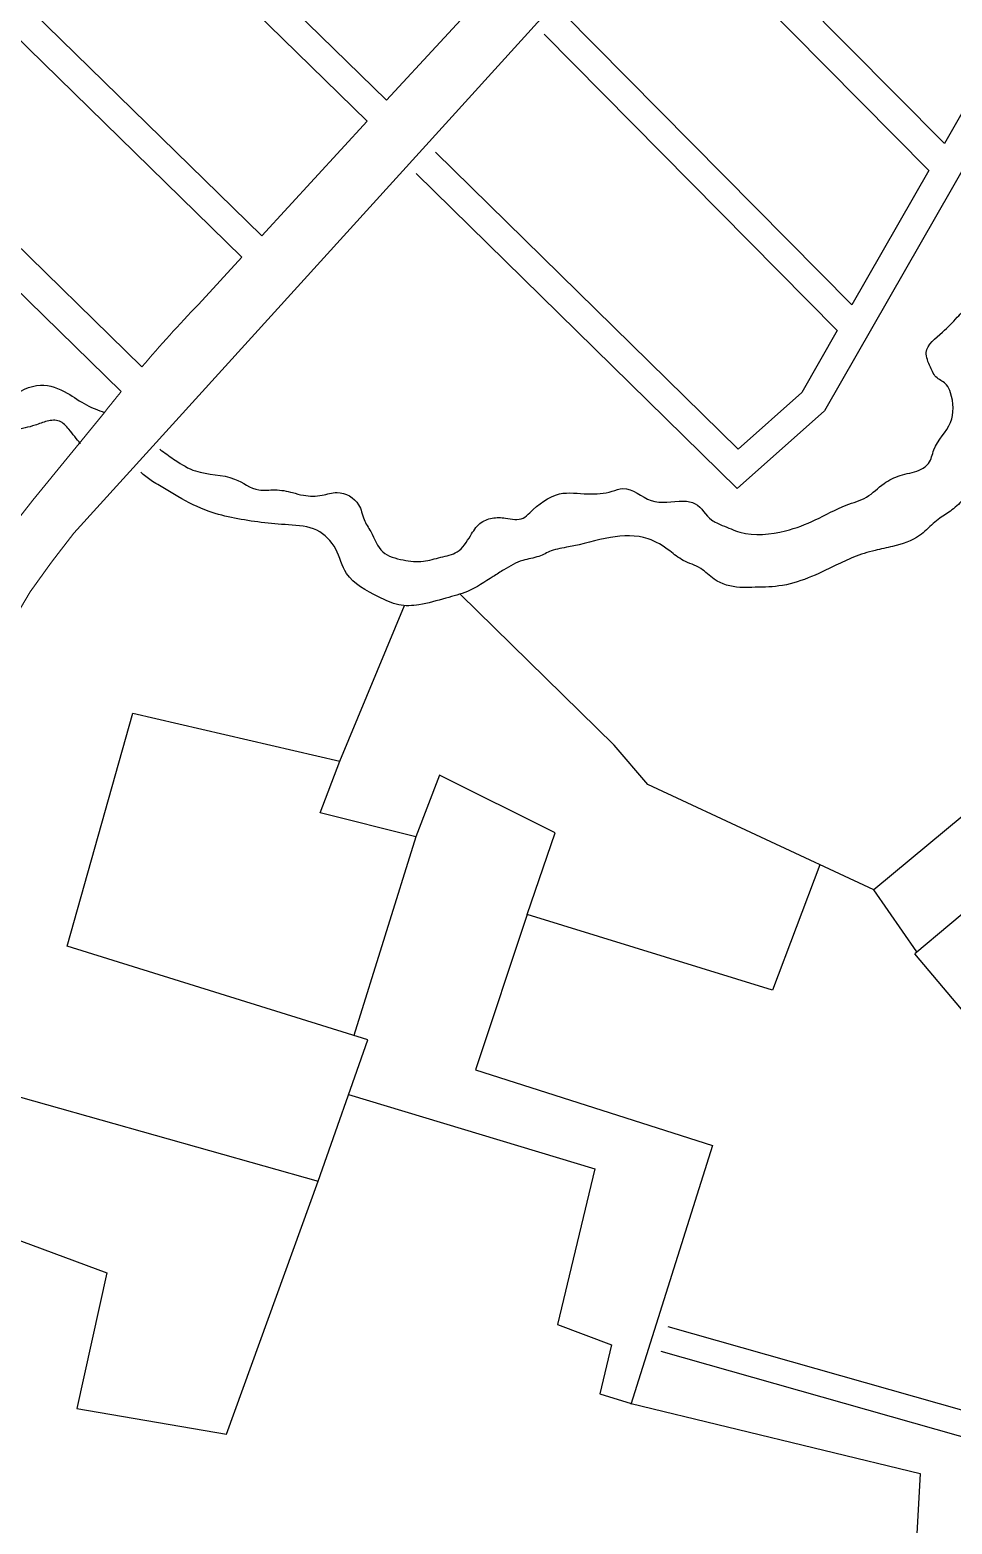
# Model space of a CAD drawing. Header units: inches. Extents: x -1369 to 1198, y -366 to 1398.
# Drawn here: x -543.92 to -530.52, y 935.08 to 956.78 of the extents above; entities that cross this region are included whole.
import ezdxf

# ---------------------------------------------------------------- set-up
doc = ezdxf.new("R2010")
doc.units = ezdxf.units.IN
doc.header["$MEASUREMENT"] = 0
doc.layers.add('CREEK_RIVER', color=7, linetype='Continuous')
doc.layers.add('SUBLOTS', color=1, linetype='Continuous')
doc.layers.add('SUBDIVIDION', color=8, linetype='Continuous', lineweight=25)
doc.layers.add('VICINITY', color=8, linetype='Continuous', lineweight=20)

msp = doc.modelspace()

# ---------------------------------------------------------------- linework, layer by layer
at = {"layer": 'CREEK_RIVER', "color": 8}
for points, knots in [([(-542.0372, 950.6891), (-542.0268, 950.6818), (-541.9511, 950.6292), (-541.787, 950.5104), (-541.4522, 950.3046), (-540.9921, 950.3398), (-540.6529, 950.0663), (-540.3513, 950.1144), (-540.1361, 950.0718), (-539.9148, 950.0049), (-539.6903, 950.0033), (-539.4188, 950.1032), (-539.1238, 949.9426), (-539.0874, 949.6695), (-538.9363, 949.4605), (-538.839, 949.1634), (-538.5045, 949.0752), (-538.215, 949.0413), (-537.9592, 949.1253), (-537.679, 949.1763), (-537.5341, 949.4119), (-537.407, 949.6197), (-537.206, 949.7036), (-536.9957, 949.6941), (-536.7831, 949.643), (-536.5653, 949.8624), (-536.2751, 950.0984), (-535.8322, 950.0261), (-535.5268, 950.0498), (-535.2123, 950.175), (-534.902, 949.8492), (-534.5301, 949.9587), (-534.1896, 949.9086), (-534.0787, 949.6673), (-533.8304, 949.574), (-533.4925, 949.4168), (-532.9988, 949.4668), (-532.4932, 949.6553), (-532.1263, 949.8724), (-531.7502, 949.9702), (-531.538, 950.1933), (-531.2735, 950.3257), (-531.0369, 950.3557), (-530.834, 950.4801), (-530.7878, 950.7779), (-530.4841, 951.04), (-530.505, 951.4146), (-530.5964, 951.6508), (-530.7637, 951.7129), (-530.844, 951.8915), (-530.9607, 952.1571), (-530.6631, 952.3762), (-530.4622, 952.59), (-530.2879, 952.7788), (-530.2213, 952.9583), (-530.1508, 953.132), (-529.9628, 953.2338), (-529.7942, 953.3667), (-529.5876, 953.4354), (-529.3418, 953.5038), (-529.013, 953.5544), (-528.672, 953.5626), (-528.3347, 953.5773), (-528.0165, 953.6765), (-527.7718, 953.7002), (-527.6472, 953.7122)], [0.242367133, 0.242367133, 0.242367133, 0.242367133, 0.242494279, 0.243291049, 0.244400794, 0.246334246, 0.247620148, 0.248403625, 0.249262364, 0.24980074, 0.250714797, 0.251444741, 0.252643088, 0.253406786, 0.254078611, 0.255220093, 0.256274774, 0.257256292, 0.25812734, 0.258953137, 0.259972551, 0.260716625, 0.261359576, 0.262012474, 0.262861248, 0.263279187, 0.264981373, 0.266352465, 0.267534903, 0.268073273, 0.269564799, 0.271116144, 0.271718071, 0.272825666, 0.27340955, 0.274318845, 0.276539663, 0.278067926, 0.279732272, 0.280786953, 0.28185749, 0.282733315, 0.283683902, 0.284245408, 0.284948151, 0.286503952, 0.287939268, 0.288376983, 0.288938489, 0.289554105, 0.29029801, 0.291551627, 0.292566922, 0.293402661, 0.294045296, 0.294483014, 0.295227222, 0.296078316, 0.296636108, 0.297380488, 0.29863634, 0.299943771, 0.300795042, 0.301998885, 0.30324874, 0.30324874, 0.30324874, 0.30324874]), ([(-543.188, 950.7698), (-543.2427, 950.8392), (-543.3338, 950.9549), (-543.4816, 951.124), (-543.6797, 951.1054), (-543.8802, 951.0175), (-544.1736, 950.9704), (-544.4153, 950.8376), (-544.6162, 950.7479), (-544.7477, 950.6486), (-544.9808, 950.5239), (-545.2939, 950.5213), (-545.4391, 950.3033), (-545.4839, 950.1526), (-545.7055, 950.0878), (-545.8668, 950.1044), (-545.9942, 950.115)], [0, 0, 0, 0, 0.000899239, 0.001500992, 0.0020886, 0.002707947, 0.003721475, 0.005007376, 0.00544529, 0.005915993, 0.006645847, 0.008090998, 0.008652367, 0.009178458, 0.009530017, 0.010810927, 0.010810927, 0.010810927, 0.010810927])]:
    msp.add_open_spline(points, degree=3, knots=knots, dxfattribs=at)
for points in [[(-527.2039, 953.1639), (-527.7055, 953.1346), (-528.0777, 953.0955), (-528.3519, 953.0172), (-528.6261, 952.9781), (-528.8024, 952.8998), (-528.9983, 952.841), (-529.1158, 952.7628), (-529.2725, 952.6845), (-529.3704, 952.6453), (-529.4684, 952.5866), (-529.6251, 952.5475), (-529.7622, 952.3713), (-529.8797, 952.2343), (-529.9189, 952.1169), (-529.9972, 951.9016), (-530.0168, 951.7646), (-529.958, 951.5884), (-529.9189, 951.4905), (-529.9189, 951.334), (-529.9189, 950.9034), (-529.9776, 950.6685), (-530.0364, 950.4923), (-530.1147, 950.3553), (-530.1931, 950.2379), (-530.3498, 949.9835), (-530.5261, 949.8073), (-530.7023, 949.6899), (-530.8003, 949.6116), (-530.9962, 949.4354), (-531.3879, 949.2789), (-531.6425, 949.2201), (-531.9559, 949.1223), (-532.2105, 949.0048), (-533.0399, 948.7034), (-533.4316, 948.6839), (-533.6079, 948.6839), (-533.98, 948.8013), (-534.1759, 948.9579), (-534.4305, 949.0753), (-534.6264, 949.2123), (-534.9398, 949.3885), (-535.4882, 949.408), (-536.0954, 949.271), (-536.3501, 949.2123), (-536.5263, 949.134), (-536.7614, 949.0753), (-537.0356, 948.9383), (-537.1923, 948.8404), (-537.5645, 948.6251), (-537.8778, 948.5273), (-538.2696, 948.4294), (-538.5634, 948.4294), (-538.8572, 948.5469), (-539.3226, 948.8862), (-539.4792, 949.2385), (-539.7535, 949.5125), (-540.1648, 949.5908), (-540.9483, 949.6887), (-541.3204, 949.7866), (-541.7709, 950.0019), (-541.9668, 950.1193), (-542.1627, 950.2367), (-542.3108, 950.3549)], [(-545.9066, 950.3444), (-545.5896, 950.4674), (-545.4723, 950.6117), (-545.2829, 950.7559), (-545.1656, 950.8821), (-544.895, 950.9632), (-544.6785, 951.1796), (-544.2274, 951.45), (-543.7673, 951.6213), (-543.3794, 951.5041), (-543.0997, 951.3329), (-542.8393, 951.2246)]]:
    msp.add_spline(points, degree=3, dxfattribs=at)
at = {"layer": 'SUBDIVIDION', "color": 8}
for p, q in [((-543.2908, 960.2035), (-538.7403, 955.76)), ((-543.582, 959.9088), (-539.0212, 955.4551)), ((-530.6357, 955.131), (-534.4089, 958.9418)), ((-530.8614, 954.7371), (-534.7053, 958.6194)), ((-545.1716, 958.3004), (-540.5542, 953.7914)), ((-545.4698, 957.9987), (-540.8417, 953.4793)), ((-531.9792, 952.7867), (-536.1731, 957.0225)), ((-532.1914, 952.4164), (-536.4518, 956.7194)), ((-546.9842, 956.4663), (-542.295, 951.8873)), ((-544.8741, 953.7514), (-542.5963, 951.5271)), ((-524.0361, 949.2458), (-531.0634, 943.3629)), ((-529.8848, 941.955), (-531.0634, 943.3629))]:
    msp.add_line(p, q, dxfattribs=at)
for points in [[(-529.8719, 956.4638), (-530.6357, 955.131)], [(-529.5889, 956.1138), (-532.3789, 951.2454), (-533.6442, 950.1178), (-538.3116, 954.6961)], [(-532.1914, 952.4164), (-532.709, 951.5132), (-533.6304, 950.692), (-538.0275, 955.0052)], [(-530.8614, 954.7371), (-531.9792, 952.7867)], [(-521.5129, 940.3135), (-521.6359, 939.8783), (-522.58, 933.8356), (-529.6293, 936.519), (-534.6477, 937.944)], [(-526.5826, 934.9611), (-529.7465, 936.1655), (-534.7493, 937.586)]]:
    msp.add_lwpolyline(points, dxfattribs=at)
at = {"layer": 'SUBLOTS', "color": 8}
for points in [[(-524.7007, 950.0678), (-531.6625, 944.2893)], [(-531.0337, 943.3878), (-531.6625, 944.2893), (-534.943, 945.8191), (-535.4351, 946.3927), (-537.669, 948.5869)], [(-538.3172, 945.0607), (-539.7067, 945.4079), (-539.4172, 946.16), (-538.4809, 948.4184)], [(-545.2649, 941.6184), (-545.9307, 939.8827), (-542.8043, 938.7257), (-543.2385, 936.7586), (-541.0673, 936.3825), (-539.7357, 940.0563), (-539.012, 942.1101), (-543.3832, 943.4697), (-542.4279, 946.8542), (-539.4172, 946.16)], [(-536.6961, 943.9326), (-536.2908, 945.1186), (-537.9698, 945.9575), (-538.3172, 945.0607), (-539.2152, 942.1734)], [(-532.4436, 944.6535), (-533.1354, 942.8333), (-536.6961, 943.9326)], [(-536.6961, 943.9326), (-537.4487, 941.6762), (-534.0038, 940.577), (-535.1907, 936.8165)], [(-545.2649, 941.6184), (-539.7357, 940.0563)], [(-539.2913, 941.3173), (-535.7154, 940.2374), (-536.2573, 937.9782), (-535.4725, 937.6795), (-535.6407, 936.97), (-535.1874, 936.8269), (-530.9882, 935.8124), (-531.063, 934.4121), (-533.7349, 934.7295), (-534.3899, 932.9438), (-535.1934, 933.1305), (-535.3429, 932.7758), (-536.4826, 933.1492), (-536.6695, 932.8318), (-537.4916, 932.9438), (-538.9116, 929.079), (-539.3507, 928.9576)]]:
    msp.add_lwpolyline(points, dxfattribs=at)
at = {"layer": 'VICINITY', "color": 1}
for points in [[(-546.8419, 941.6885), (-544.4615, 947.5704), (-544.1856, 948.1699), (-543.9178, 948.6192), (-543.6104, 949.0505), (-543.2827, 949.4731), (-533.1991, 960.579)], [(-538.7403, 955.76), (-537.1832, 957.4498)], [(-540.5542, 953.7914), (-539.0212, 955.4551)], [(-544.3727, 949.3009), (-544.2254, 949.5077), (-543.882, 949.9505), (-542.8393, 951.2246)]]:
    msp.add_lwpolyline(points, dxfattribs=at)
for points in [[(-542.295, 951.8873, -0.0143103), (-541.4728, 952.7944), (-540.8417, 953.4793)], [(-542.8393, 951.2246, -0.0045348), (-542.5963, 951.5271)]]:
    msp.add_lwpolyline(points, format="xyb", dxfattribs=at)

doc.saveas('drawing.dxf')
